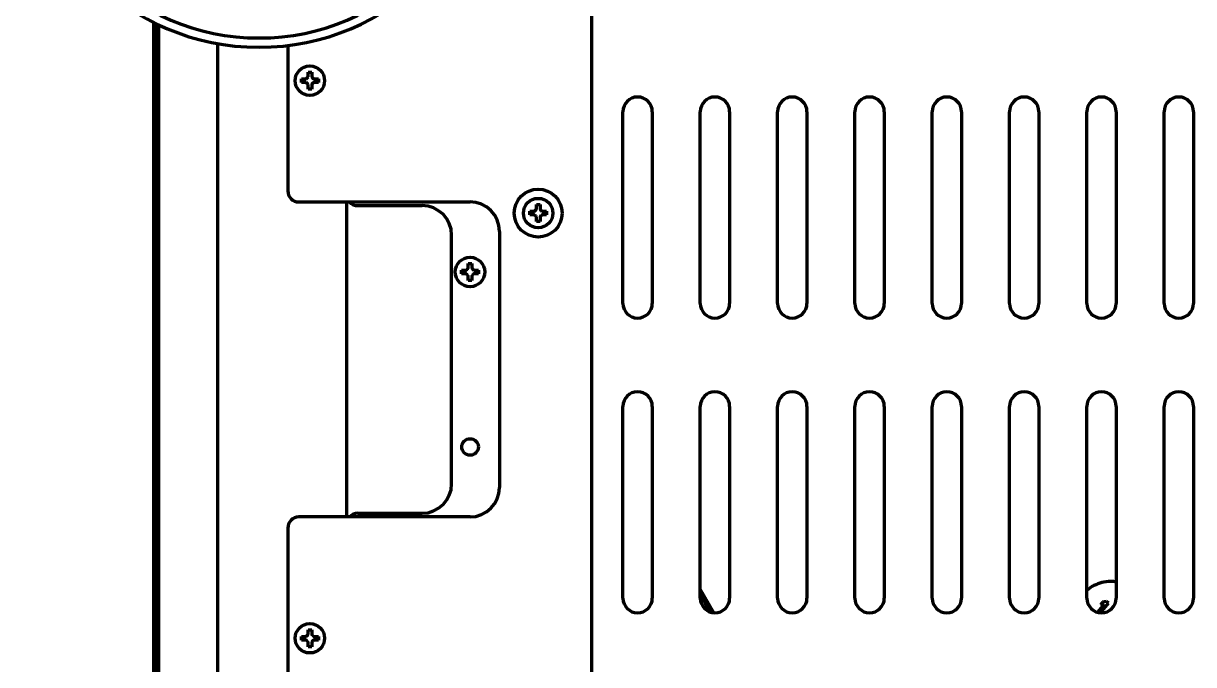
# Model space of a CAD drawing. Header units: inches. Extents: x -3055 to 7244, y 299 to 5591.
# Drawn here: x 2760.3 to 3078.1, y 5153.5 to 5327.5 of the extents above; entities that cross this region are included whole.
import ezdxf

# ---------------------------------------------------------------- set-up
doc = ezdxf.new("R2010")
doc.units = ezdxf.units.IN

msp = doc.modelspace()

# ---------------------------------------------------------------- linework, layer by layer
at = {"linetype": 'Continuous', "lineweight": 70}
for p, q in [((2914.62, 5422.37), (2914.62, 4799.06)), ((2795.62, 5327.86), (2795.62, 4836.6)), ((2796.3, 4837.6), (2796.3, 5327.52)), ((2797.12, 4513.56), (2797.12, 5327.12)), ((2813.12, 4527.4), (2813.12, 5322.04)), ((2832.12, 5321.54), (2832.12, 5282.08)), ((2835.82, 5312), (2835.82, 5312.5)), ((2835.82, 5311.5), (2835.82, 5312)), ((2840.42, 5312.5), (2840.42, 5312)), ((2840.42, 5312), (2840.42, 5311.5)), ((2923.12, 5251.56), (2923.12, 5303.56)), ((2931.12, 5303.56), (2931.12, 5251.56)), ((2944.12, 5251.56), (2944.12, 5303.56)), ((2952.12, 5303.56), (2952.12, 5251.56)), ((2965.12, 5251.56), (2965.12, 5303.56)), ((2973.12, 5303.56), (2973.12, 5251.56)), ((2986.12, 5251.56), (2986.12, 5303.56)), ((2994.12, 5303.56), (2994.12, 5251.56)), ((3007.12, 5251.56), (3007.12, 5303.56)), ((3015.12, 5303.56), (3015.12, 5251.56)), ((3028.12, 5251.56), (3028.12, 5303.56)), ((3036.12, 5303.56), (3036.12, 5251.56)), ((3049.12, 5251.56), (3049.12, 5303.56)), ((3057.12, 5303.56), (3057.12, 5251.56)), ((3070.12, 5251.56), (3070.12, 5303.56)), ((3078.12, 5303.56), (3078.12, 5251.56)), ((2835.12, 5279.08), (2881.62, 5279.08)), ((2848.12, 5193.58), (2848.12, 5279.07)), ((2851.12, 5278.08), (2868.62, 5278.08)), ((2897.82, 5276.06), (2897.82, 5276.56)), ((2897.82, 5275.56), (2897.82, 5276.06)), ((2902.42, 5276.56), (2902.42, 5276.06)), ((2902.42, 5276.06), (2902.42, 5275.56)), ((2876.62, 5202.58), (2876.62, 5270.08)), ((2889.62, 5271.08), (2889.62, 5201.58)), ((2879.32, 5260.08), (2879.32, 5260.58)), ((2879.32, 5259.58), (2879.32, 5260.08)), ((2883.92, 5260.58), (2883.92, 5260.08)), ((2883.92, 5260.08), (2883.92, 5259.58)), ((2923.12, 5171.56), (2923.12, 5223.56)), ((2931.12, 5223.56), (2931.12, 5171.56)), ((2944.12, 5171.56), (2944.12, 5223.56)), ((2952.12, 5223.56), (2952.12, 5171.56)), ((2965.12, 5171.56), (2965.12, 5223.56)), ((2973.12, 5223.56), (2973.12, 5171.56)), ((2986.12, 5171.56), (2986.12, 5223.56)), ((2994.12, 5223.56), (2994.12, 5171.56)), ((3007.12, 5171.56), (3007.12, 5223.56)), ((3015.12, 5223.56), (3015.12, 5171.56)), ((3028.12, 5171.56), (3028.12, 5223.56)), ((3036.12, 5223.56), (3036.12, 5171.56)), ((3049.12, 5171.56), (3049.12, 5223.56)), ((3057.12, 5223.56), (3057.12, 5171.56)), ((3070.12, 5171.56), (3070.12, 5223.56)), ((3078.12, 5223.56), (3078.12, 5171.56)), ((2881.62, 5193.58), (2835.12, 5193.58)), ((2851.12, 5194.58), (2868.62, 5194.58)), ((2832.12, 5190.58), (2832.12, 5130.74)), ((2947.84, 5167.57), (2944.12, 5174.02)), ((2947.83, 5167.57), (2944.12, 5174.01)), ((3053.17, 5175.76), (3053.17, 5175.76)), ((2944.12, 5172.41), (2946.78, 5167.79)), ((2944.83, 5169.48), (2944.69, 5169.51)), ((2944.83, 5169.48), (2944.83, 5169.48)), ((2945.12, 5169.33), (2944.83, 5169.48)), ((2945.12, 5169.33), (2944.83, 5169.48)), ((2945.12, 5169.33), (2945.12, 5169.33)), ((2945.41, 5169.04), (2945.12, 5169.33)), ((2945.41, 5169.04), (2945.12, 5169.33)), ((2945.41, 5169.04), (2945.41, 5169.04)), ((2945.49, 5168.74), (2945.41, 5169.04)), ((2945.48, 5168.74), (2945.41, 5169.04)), ((2945.47, 5168.56), (2945.48, 5168.59)), ((2945.49, 5168.74), (2945.48, 5168.74)), ((2945.48, 5168.59), (2945.48, 5168.74)), ((2945.49, 5168.59), (2945.48, 5168.59)), ((2945.48, 5168.56), (2945.49, 5168.59)), ((2945.49, 5168.59), (2945.49, 5168.74)), ((3053.87, 5169.88), (3052.05, 5167.71)), ((3053.87, 5169.88), (3052.05, 5167.71)), ((3053.41, 5170.41), (3052.81, 5169.69)), ((3052.81, 5169.69), (3053.87, 5169.88)), ((3052.81, 5169.69), (3052.82, 5169.69)), ((3053.42, 5170.41), (3052.82, 5169.69)), ((3052.82, 5169.69), (3053.87, 5169.88)), ((3052.83, 5167.57), (3055, 5170.15)), ((3053.41, 5170.41), (3053.42, 5170.41)), ((3054.47, 5170.6), (3053.42, 5170.41)), ((3053.87, 5169.88), (3053.87, 5169.88)), ((3055, 5170.15), (3054.47, 5170.6)), ((2835.82, 5160.66), (2835.82, 5161.16)), ((2840.42, 5161.16), (2840.42, 5160.66)), ((2835.82, 5160.16), (2835.82, 5160.66)), ((2840.42, 5160.66), (2840.42, 5160.16))]:
    msp.add_line(p, q, dxfattribs=at)
for centre, radius in [((2838.12, 5312), 4), ((2900.12, 5276.06), 6.5), ((2900.12, 5276.06), 4), ((2881.62, 5260.08), 4), ((2881.62, 5212.58), 2.25), ((2838.12, 5160.66), 4)]:
    msp.add_circle(centre, radius, dxfattribs=at)
for centre, radius, start, end in [((2824.32, 5385.06), 64, 180, 0), ((2824.32, 5385.06), 61.47, 180, 0), ((2927.12, 5303.56), 4, 0, 180), ((2948.12, 5303.56), 4, 0, 180), ((2969.12, 5303.56), 4, 0, 180), ((2990.12, 5303.56), 4, 0, 180), ((3011.12, 5303.56), 4, 0, 180), ((3032.12, 5303.56), 4, 0, 180), ((3053.12, 5303.56), 4, 0, 180), ((3074.12, 5303.56), 4, 0, 180), ((2835.12, 5282.08), 3, 180, 270), ((2851.12, 5281.08), 3, 221.8106, 270), ((2881.62, 5271.08), 8, 0, 90), ((2868.62, 5270.08), 8, 0, 90), ((2927.12, 5251.56), 4, 180, 0), ((2948.12, 5251.56), 4, 180, 0), ((2969.12, 5251.56), 4, 180, 0), ((2990.12, 5251.56), 4, 180, 0), ((3011.12, 5251.56), 4, 180, 0), ((3032.12, 5251.56), 4, 180, 0), ((3053.12, 5251.56), 4, 180, 0), ((3074.12, 5251.56), 4, 180, 0), ((2927.12, 5223.56), 4, 0, 180), ((2948.12, 5223.56), 4, 0, 180), ((2969.12, 5223.56), 4, 0, 180), ((2990.12, 5223.56), 4, 0, 180), ((3011.12, 5223.56), 4, 0, 180), ((3032.12, 5223.56), 4, 0, 180), ((3053.12, 5223.56), 4, 0, 180), ((3074.12, 5223.56), 4, 0, 180), ((2868.62, 5202.58), 8, 270, 0), ((2881.62, 5201.58), 8, 270, 0), ((2835.12, 5190.58), 3, 90, 180), ((2851.12, 5191.58), 3, 90, 138.1894), ((2927.12, 5171.56), 4, 180, 0), ((2948.12, 5171.56), 4, 180, 0), ((2969.12, 5171.56), 4, 180, 0), ((2990.12, 5171.56), 4, 180, 0), ((3011.12, 5171.56), 4, 180, 0), ((3032.12, 5171.56), 4, 180, 0), ((3053.12, 5171.56), 4, 180, 0), ((3074.12, 5171.56), 4, 180, 0)]:
    msp.add_arc(centre, radius, start, end, dxfattribs=at)
for major_axis, ratio, start_param, end_param in [((-2.43, 9.7), 0.999838, 0, 0.460394), ((-0.72, -9.97), 0.99983, 3.458797, 3.91904), ((-2.43, 9.7), 0.999838, 6.038193, 6.283185), ((-2.43, 9.7), 0.999838, 5.885728, 6.038193)]:
    msp.add_ellipse((3055.6, 5166.05), major_axis=major_axis, ratio=ratio, start_param=start_param, end_param=end_param, dxfattribs=at)
for points in [[(2837.62, 5314.3), (2837.79, 5314.3), (2838.12, 5314.3), (2838.45, 5314.3), (2838.62, 5314.3)], [(2837.62, 5313), (2837.62, 5313.06), (2837.62, 5313.17), (2837.62, 5313.33), (2837.62, 5313.49), (2837.62, 5313.64), (2837.62, 5313.79), (2837.62, 5313.95), (2837.62, 5314.12), (2837.62, 5314.24), (2837.62, 5314.3)], [(2837.12, 5311.5), (2837.06, 5311.5), (2836.96, 5311.5), (2836.79, 5311.5), (2836.64, 5311.5), (2836.48, 5311.5), (2836.33, 5311.5), (2836.17, 5311.5), (2836.01, 5311.5), (2835.88, 5311.5), (2835.82, 5311.5)], [(2837.12, 5312.5), (2837.14, 5312.53), (2837.19, 5312.57), (2837.26, 5312.65), (2837.33, 5312.72), (2837.4, 5312.79), (2837.48, 5312.86), (2837.55, 5312.93), (2837.59, 5312.98), (2837.62, 5313)], [(2837.62, 5311), (2837.59, 5311.03), (2837.54, 5311.08), (2837.47, 5311.15), (2837.4, 5311.23), (2837.33, 5311.3), (2837.26, 5311.37), (2837.19, 5311.43), (2837.14, 5311.48), (2837.12, 5311.5)], [(2838.62, 5313), (2838.64, 5312.98), (2838.7, 5312.93), (2838.77, 5312.85), (2838.84, 5312.78), (2838.91, 5312.71), (2838.98, 5312.64), (2839.05, 5312.57), (2839.1, 5312.53), (2839.12, 5312.5)], [(2839.12, 5311.5), (2839.09, 5311.48), (2839.05, 5311.43), (2838.98, 5311.36), (2838.9, 5311.29), (2838.83, 5311.22), (2838.76, 5311.15), (2838.69, 5311.07), (2838.64, 5311.03), (2838.62, 5311)], [(2838.62, 5311), (2838.62, 5310.95), (2838.62, 5310.84), (2838.62, 5310.68), (2838.62, 5310.52), (2838.62, 5310.37), (2838.62, 5310.21), (2838.62, 5310.06), (2838.62, 5309.89), (2838.62, 5309.77), (2838.62, 5309.7)], [(2839.12, 5312.5), (2839.17, 5312.5), (2839.28, 5312.5), (2839.44, 5312.5), (2839.6, 5312.5), (2839.76, 5312.5), (2839.91, 5312.5), (2840.07, 5312.5), (2840.23, 5312.5), (2840.35, 5312.5), (2840.42, 5312.5)], [(2838.62, 5309.7), (2838.45, 5309.7), (2838.12, 5309.7), (2837.79, 5309.7), (2837.62, 5309.7)], [(2899.12, 5275.56), (2899.06, 5275.56), (2898.96, 5275.56), (2898.79, 5275.56), (2898.64, 5275.56), (2898.48, 5275.56), (2898.33, 5275.56), (2898.17, 5275.56), (2898.01, 5275.56), (2897.88, 5275.56), (2897.82, 5275.56)], [(2899.12, 5276.56), (2899.14, 5276.59), (2899.19, 5276.63), (2899.26, 5276.71), (2899.33, 5276.78), (2899.4, 5276.85), (2899.48, 5276.92), (2899.55, 5276.99), (2899.59, 5277.04), (2899.62, 5277.06)], [(2899.62, 5275.06), (2899.59, 5275.09), (2899.54, 5275.14), (2899.47, 5275.21), (2899.4, 5275.29), (2899.33, 5275.36), (2899.26, 5275.43), (2899.19, 5275.49), (2899.14, 5275.54), (2899.12, 5275.56)], [(2899.62, 5277.06), (2899.62, 5277.12), (2899.62, 5277.23), (2899.62, 5277.39), (2899.62, 5277.55), (2899.62, 5277.7), (2899.62, 5277.85), (2899.62, 5278.01), (2899.62, 5278.18), (2899.62, 5278.3), (2899.62, 5278.36)], [(2899.62, 5278.36), (2899.79, 5278.36), (2900.12, 5278.36), (2900.45, 5278.36), (2900.62, 5278.36)], [(2900.62, 5277.06), (2900.64, 5277.04), (2900.7, 5276.99), (2900.77, 5276.91), (2900.84, 5276.84), (2900.91, 5276.77), (2900.98, 5276.7), (2901.05, 5276.63), (2901.1, 5276.59), (2901.12, 5276.56)], [(2901.12, 5275.56), (2901.09, 5275.54), (2901.05, 5275.49), (2900.98, 5275.42), (2900.9, 5275.35), (2900.83, 5275.28), (2900.76, 5275.21), (2900.69, 5275.13), (2900.64, 5275.09), (2900.62, 5275.06)], [(2901.12, 5276.56), (2901.17, 5276.56), (2901.28, 5276.56), (2901.44, 5276.56), (2901.6, 5276.56), (2901.76, 5276.56), (2901.91, 5276.56), (2902.07, 5276.56), (2902.23, 5276.56), (2902.35, 5276.56), (2902.42, 5276.56)], [(2900.62, 5273.76), (2900.45, 5273.76), (2900.12, 5273.76), (2899.79, 5273.76), (2899.62, 5273.76)], [(2900.62, 5275.06), (2900.62, 5275.01), (2900.62, 5274.9), (2900.62, 5274.74), (2900.62, 5274.58), (2900.62, 5274.43), (2900.62, 5274.27), (2900.62, 5274.12), (2900.62, 5273.95), (2900.62, 5273.83), (2900.62, 5273.76)], [(2880.62, 5260.58), (2880.64, 5260.6), (2880.69, 5260.65), (2880.76, 5260.72), (2880.83, 5260.8), (2880.9, 5260.87), (2880.98, 5260.94), (2881.05, 5261.01), (2881.09, 5261.06), (2881.12, 5261.08)], [(2881.12, 5261.08), (2881.12, 5261.14), (2881.12, 5261.24), (2881.12, 5261.4), (2881.12, 5261.56), (2881.12, 5261.72), (2881.12, 5261.87), (2881.12, 5262.03), (2881.12, 5262.19), (2881.12, 5262.32), (2881.12, 5262.38)], [(2881.12, 5262.38), (2881.29, 5262.38), (2881.62, 5262.38), (2881.95, 5262.38), (2882.12, 5262.38)], [(2882.12, 5261.08), (2882.14, 5261.05), (2882.2, 5261), (2882.27, 5260.93), (2882.34, 5260.86), (2882.41, 5260.79), (2882.48, 5260.72), (2882.55, 5260.65), (2882.6, 5260.6), (2882.62, 5260.58)], [(2882.62, 5260.58), (2882.67, 5260.58), (2882.78, 5260.58), (2882.94, 5260.58), (2883.1, 5260.58), (2883.26, 5260.58), (2883.41, 5260.58), (2883.57, 5260.58), (2883.73, 5260.58), (2883.85, 5260.58), (2883.92, 5260.58)], [(2880.62, 5259.58), (2880.56, 5259.58), (2880.46, 5259.58), (2880.29, 5259.58), (2880.14, 5259.58), (2879.98, 5259.58), (2879.83, 5259.58), (2879.67, 5259.58), (2879.51, 5259.58), (2879.38, 5259.58), (2879.32, 5259.58)], [(2881.12, 5259.08), (2881.09, 5259.11), (2881.04, 5259.16), (2880.97, 5259.23), (2880.9, 5259.3), (2880.83, 5259.37), (2880.76, 5259.44), (2880.69, 5259.51), (2880.64, 5259.56), (2880.62, 5259.58)], [(2882.12, 5257.78), (2881.95, 5257.78), (2881.62, 5257.78), (2881.29, 5257.78), (2881.12, 5257.78)], [(2882.62, 5259.58), (2882.59, 5259.56), (2882.55, 5259.51), (2882.48, 5259.44), (2882.4, 5259.37), (2882.33, 5259.3), (2882.26, 5259.22), (2882.19, 5259.15), (2882.14, 5259.1), (2882.12, 5259.08)], [(2882.12, 5259.08), (2882.12, 5259.03), (2882.12, 5258.92), (2882.12, 5258.76), (2882.12, 5258.6), (2882.12, 5258.44), (2882.12, 5258.29), (2882.12, 5258.13), (2882.12, 5257.97), (2882.12, 5257.84), (2882.12, 5257.78)], [(2837.12, 5161.16), (2837.14, 5161.18), (2837.19, 5161.23), (2837.26, 5161.3), (2837.33, 5161.38), (2837.4, 5161.45), (2837.48, 5161.52), (2837.55, 5161.59), (2837.59, 5161.64), (2837.62, 5161.66)], [(2837.62, 5162.96), (2837.79, 5162.96), (2838.12, 5162.96), (2838.45, 5162.96), (2838.62, 5162.96)], [(2837.62, 5161.66), (2837.62, 5161.72), (2837.62, 5161.82), (2837.62, 5161.98), (2837.62, 5162.14), (2837.62, 5162.3), (2837.62, 5162.45), (2837.62, 5162.61), (2837.62, 5162.77), (2837.62, 5162.9), (2837.62, 5162.96)], [(2838.62, 5161.66), (2838.64, 5161.63), (2838.7, 5161.58), (2838.77, 5161.51), (2838.84, 5161.44), (2838.91, 5161.37), (2838.98, 5161.3), (2839.05, 5161.23), (2839.1, 5161.18), (2839.12, 5161.16)], [(2839.12, 5161.16), (2839.17, 5161.16), (2839.28, 5161.16), (2839.44, 5161.16), (2839.6, 5161.16), (2839.76, 5161.16), (2839.91, 5161.16), (2840.07, 5161.16), (2840.23, 5161.16), (2840.35, 5161.16), (2840.42, 5161.16)], [(2837.12, 5160.16), (2837.06, 5160.16), (2836.96, 5160.16), (2836.79, 5160.16), (2836.64, 5160.16), (2836.48, 5160.16), (2836.33, 5160.16), (2836.17, 5160.16), (2836.01, 5160.16), (2835.88, 5160.16), (2835.82, 5160.16)], [(2837.62, 5159.66), (2837.59, 5159.69), (2837.54, 5159.74), (2837.47, 5159.81), (2837.4, 5159.88), (2837.33, 5159.95), (2837.26, 5160.02), (2837.19, 5160.09), (2837.14, 5160.14), (2837.12, 5160.16)], [(2838.62, 5158.36), (2838.45, 5158.36), (2838.12, 5158.36), (2837.79, 5158.36), (2837.62, 5158.36)], [(2839.12, 5160.16), (2839.09, 5160.14), (2839.05, 5160.09), (2838.98, 5160.02), (2838.9, 5159.95), (2838.83, 5159.88), (2838.76, 5159.8), (2838.69, 5159.73), (2838.64, 5159.68), (2838.62, 5159.66)], [(2838.62, 5159.66), (2838.62, 5159.61), (2838.62, 5159.5), (2838.62, 5159.34), (2838.62, 5159.18), (2838.62, 5159.02), (2838.62, 5158.87), (2838.62, 5158.71), (2838.62, 5158.55), (2838.62, 5158.42), (2838.62, 5158.36)]]:
    msp.add_open_spline(points, degree=3, dxfattribs=at)
for points in [[(2838.62, 5314.3), (2838.62, 5314.1), (2838.62, 5313.89), (2838.62, 5313.57), (2838.62, 5313.46), (2838.62, 5313.23), (2838.62, 5313.12), (2838.62, 5313)], [(2835.82, 5312.5), (2836.02, 5312.5), (2836.23, 5312.5), (2836.56, 5312.5), (2836.67, 5312.5), (2836.89, 5312.5), (2837, 5312.5), (2837.12, 5312.5)], [(2837.62, 5309.7), (2837.62, 5309.91), (2837.62, 5310.12), (2837.62, 5310.44), (2837.62, 5310.55), (2837.62, 5310.77), (2837.62, 5310.89), (2837.62, 5311)], [(2840.42, 5311.5), (2840.22, 5311.5), (2840.01, 5311.5), (2839.68, 5311.5), (2839.57, 5311.5), (2839.35, 5311.5), (2839.23, 5311.5), (2839.12, 5311.5)], [(2897.82, 5276.56), (2898.02, 5276.56), (2898.23, 5276.56), (2898.56, 5276.56), (2898.67, 5276.56), (2898.89, 5276.56), (2899, 5276.56), (2899.12, 5276.56)], [(2900.62, 5278.36), (2900.62, 5278.16), (2900.62, 5277.95), (2900.62, 5277.63), (2900.62, 5277.52), (2900.62, 5277.29), (2900.62, 5277.18), (2900.62, 5277.06)], [(2902.42, 5275.56), (2902.22, 5275.56), (2902.01, 5275.56), (2901.68, 5275.56), (2901.57, 5275.56), (2901.35, 5275.56), (2901.23, 5275.56), (2901.12, 5275.56)], [(2899.62, 5273.76), (2899.62, 5273.97), (2899.62, 5274.18), (2899.62, 5274.5), (2899.62, 5274.61), (2899.62, 5274.83), (2899.62, 5274.95), (2899.62, 5275.06)], [(2879.32, 5260.58), (2879.52, 5260.58), (2879.73, 5260.58), (2880.06, 5260.58), (2880.17, 5260.58), (2880.39, 5260.58), (2880.5, 5260.58), (2880.62, 5260.58)], [(2882.12, 5262.38), (2882.12, 5262.18), (2882.12, 5261.97), (2882.12, 5261.64), (2882.12, 5261.53), (2882.12, 5261.31), (2882.12, 5261.2), (2882.12, 5261.08)], [(2881.12, 5257.78), (2881.12, 5257.98), (2881.12, 5258.19), (2881.12, 5258.52), (2881.12, 5258.63), (2881.12, 5258.85), (2881.12, 5258.97), (2881.12, 5259.08)], [(2883.92, 5259.58), (2883.72, 5259.58), (2883.51, 5259.58), (2883.18, 5259.58), (2883.07, 5259.58), (2882.85, 5259.58), (2882.73, 5259.58), (2882.62, 5259.58)], [(2835.82, 5161.16), (2836.02, 5161.16), (2836.23, 5161.16), (2836.56, 5161.16), (2836.67, 5161.16), (2836.89, 5161.16), (2837, 5161.16), (2837.12, 5161.16)], [(2838.62, 5162.96), (2838.62, 5162.76), (2838.62, 5162.55), (2838.62, 5162.22), (2838.62, 5162.11), (2838.62, 5161.89), (2838.62, 5161.78), (2838.62, 5161.66)], [(2837.62, 5158.36), (2837.62, 5158.56), (2837.62, 5158.77), (2837.62, 5159.1), (2837.62, 5159.21), (2837.62, 5159.43), (2837.62, 5159.55), (2837.62, 5159.66)], [(2840.42, 5160.16), (2840.22, 5160.16), (2840.01, 5160.16), (2839.68, 5160.16), (2839.57, 5160.16), (2839.35, 5160.16), (2839.23, 5160.16), (2839.12, 5160.16)]]:
    msp.add_open_spline(points, degree=3, knots=[0, 0, 0, 0, 0.5, 0.5, 0.75, 0.75, 1, 1, 1, 1], dxfattribs=at)

doc.saveas('drawing.dxf')
